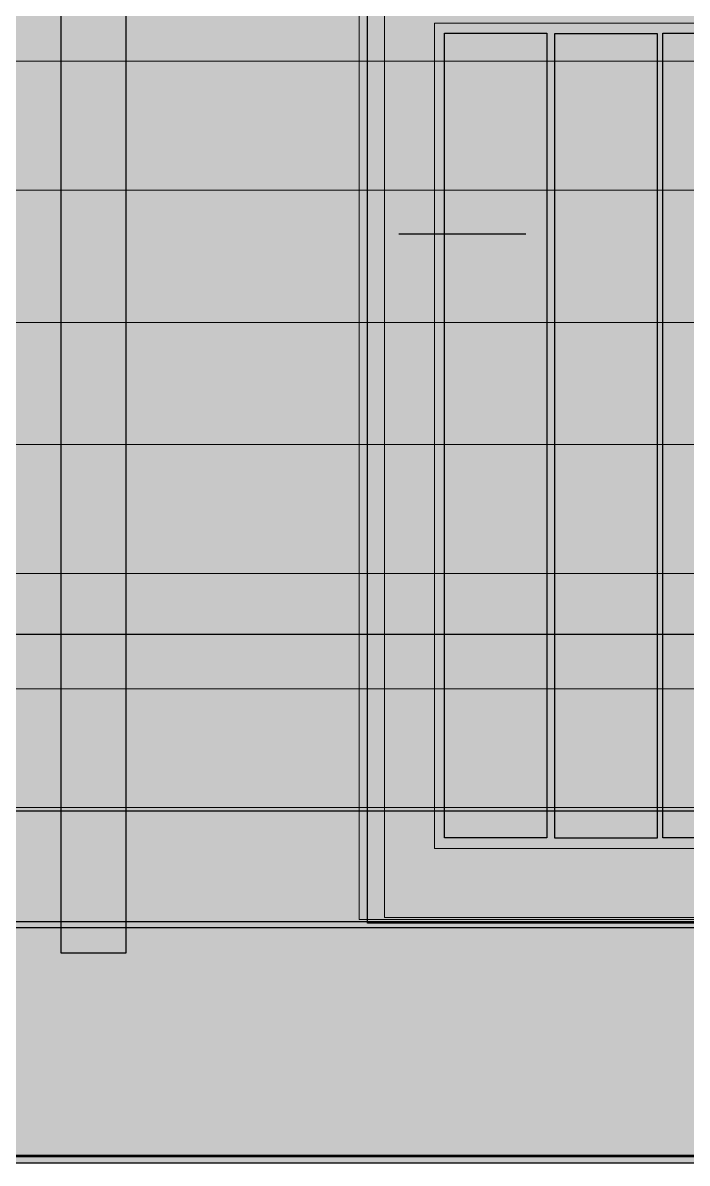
# Model space of a CAD drawing. Header units: millimetres. Extents: x 1 to 41669, y 1850 to 28527.
# Drawn here: x 18794 to 19730, y 8264 to 9869 of the extents above; entities that cross this region are included whole.
import ezdxf

# ---------------------------------------------------------------- set-up
doc = ezdxf.new("R2010")
doc.units = ezdxf.units.MM
doc.header["$LTSCALE"] = 50
for name, color, linetype in [('00_Wand_Bestand', 7, 'Continuous'), ('01_Daemmung_neu', 9, 'Continuous'), ('02_Grundstuecksgrenze', 8, 'Continuous'), ('05_Linien_stark', 7, 'Continuous'), ('06_Linien_fein', 3, 'Continuous')]:
    doc.layers.add(name, color=color, linetype=linetype)

msp = doc.modelspace()

# ---------------------------------------------------------------- hatches: boundary and pattern name
at = {"layer": '00_Wand_Bestand'}
for points in [[(1.4, 9008.3), (33689.7, 9008.3), (33689.7, 8274.8), (1.4, 8274.8)], [(3.5, 8604.2), (33690.2, 8604.2), (33690.2, 8272.9), (3.5, 8272.9)]]:
    msp.add_hatch(color=7, dxfattribs=at).paths.add_polyline_path(points)
at = {"layer": '01_Daemmung_neu'}
msp.add_hatch(color=7, dxfattribs=at).paths.add_polyline_path([(11049.8, 17953.8), (24526.3, 17953.8), (24526.3, 8595), (11049.8, 8595)])
at = {"layer": '02_Grundstuecksgrenze'}
for points in [[(19388.1, 9854.1), (19532.2, 9854.1), (19532.2, 8721.9), (19388.1, 8721.9)], [(19543.3, 9853.6), (19687.4, 9853.6), (19687.4, 8721.4), (19543.3, 8721.4)], [(19695.8, 9853.9), (19839.8, 9853.9), (19839.8, 8721.7), (19695.8, 8721.7)], [(11251.6, 8759.8), (21503.4, 8759.8), (21503.4, 8264), (11251.6, 8264)]]:
    msp.add_hatch(color=7, dxfattribs=at).paths.add_polyline_path(points)

# ---------------------------------------------------------------- linework, layer by layer
at = {"layer": '00_Wand_Bestand'}
for points in [[(1.4, 9008.3), (33689.7, 9008.3), (33689.7, 8274.8), (1.4, 8274.8)], [(3.5, 8604.2), (33690.2, 8604.2), (33690.2, 8272.9), (3.5, 8272.9)]]:
    msp.add_lwpolyline(points, close=True, dxfattribs=at)
at = {"layer": '01_Daemmung_neu'}
msp.add_lwpolyline([(11049.8, 17953.8), (24526.3, 17953.8), (24526.3, 8595), (11049.8, 8595)], close=True, dxfattribs=at)
at = {"layer": '02_Grundstuecksgrenze'}
for points in [[(19388.1, 9854.1), (19532.2, 9854.1), (19532.2, 8721.9), (19388.1, 8721.9)], [(19543.3, 9853.6), (19687.4, 9853.6), (19687.4, 8721.4), (19543.3, 8721.4)], [(19695.8, 9853.9), (19839.8, 9853.9), (19839.8, 8721.7), (19695.8, 8721.7)], [(11251.6, 8759.8), (21503.4, 8759.8), (21503.4, 8264), (11251.6, 8264)]]:
    msp.add_lwpolyline(points, close=True, dxfattribs=at)
at = {"layer": '05_Linien_stark', "lineweight": 30}
msp.add_line((19502.7, 9571.3), (19323.8, 9571.3), dxfattribs=at)
at = {"layer": '05_Linien_stark', "lineweight": 25}
msp.add_lwpolyline([(18848.2, 19149.7), (18939.6, 19149.7), (18939.6, 8559.6), (18848.2, 8559.6)], close=True, dxfattribs=at)
at = {"layer": '05_Linien_stark', "lineweight": 20}
for points in [[(19268, 10646.4), (20277.4, 10646.4), (20277.4, 8607), (19268, 8607)], [(19303.8, 10612.6), (20237.5, 10612.6), (20237.5, 8609.9), (19303.8, 8609.9)], [(19374, 9868), (20162, 9868), (20162, 8706.7), (19374, 8706.7)]]:
    msp.add_lwpolyline(points, close=True, dxfattribs=at)
at = {"layer": '05_Linien_stark', "lineweight": 30}
msp.add_lwpolyline([(19279.8, 10613.2), (20267.4, 10613.2), (20267.4, 8601.8), (19279.8, 8601.8)], close=True, dxfattribs=at)
at = {"layer": '06_Linien_fein', "lineweight": 9}
for p, q in [((24530, 9814.6), (11046.4, 9814.6)), ((24529.4, 9633.3), (11045.8, 9633.3)), ((24528.4, 9446.8), (11044.8, 9446.8)), ((24528.8, 9275.1), (11045.2, 9275.1)), ((24528.2, 9093.9), (11044.6, 9093.9)), ((24530.3, 8931.6), (11046.7, 8931.6)), ((11254.2, 8764.6), (21493.5, 8764.6))]:
    msp.add_line(p, q, dxfattribs=at)

doc.saveas('drawing.dxf')
